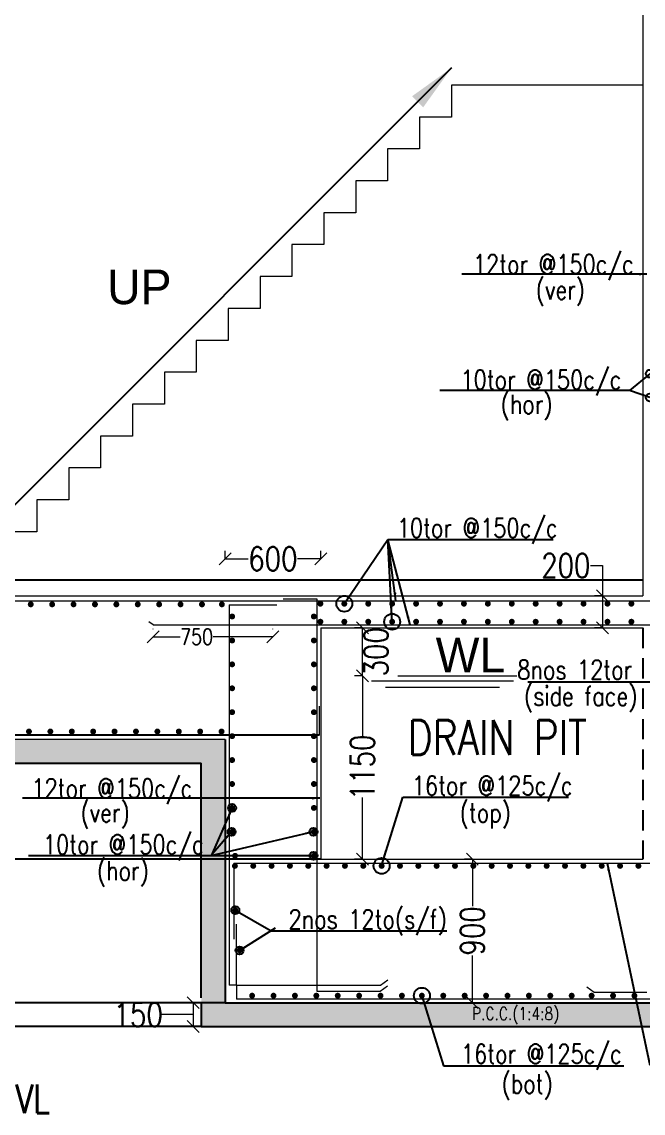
# Model space of a CAD drawing. Header units: millimetres. Extents: x -586673698 to -573385747, y -389867798 to -389752240.
# Drawn here: x -586561095 to -586557199, y -389859036 to -389852194 of the extents above; entities that cross this region are included whole.
import ezdxf
from ezdxf.enums import TextEntityAlignment as Align

# ---------------------------------------------------------------- set-up
doc = ezdxf.new("R2010")
doc.units = ezdxf.units.MM
doc.header["$LTSCALE"] = 100
doc.linetypes.add('HIDDEN', pattern=[9.525, 6.35, -3.175])
for name, color, linetype, lineweight in [('dim', 11, 'Continuous', 13), ('FOOTING', 6, 'Continuous', 13), ('REIN', 1, 'Continuous', 20)]:
    doc.layers.add(name, color=color, linetype=linetype, lineweight=lineweight)
for name, color, linetype in [('DT-PL-SHAFT', 230, 'Continuous'), ('Layer1', 7, 'Continuous'), ('text', 7, 'Continuous')]:
    doc.layers.add(name, color=color, linetype=linetype)
doc.styles.add('Arial', font='arial.ttf')
doc.styles.add('combine', font='romanc.shx', dxfattribs={"width": 0.8})
doc.styles.add('simplex-0.8', font='simplex.shx', dxfattribs={"width": 0.8})
doc.styles.add('TIMESNEWROMAN', font='times.ttf')
doc.dimstyles.new('75 ISO', dxfattribs={"dimtxt": 100, "dimasz": 75, "dimexe": 75, "dimexo": 0.7, "dimgap": 0.4, "dimtad": 0, "dimtoh": 1, "dimdec": 0, "dimdsep": 46, "dimtxsty": 'combine', "dimblk": 'OBLIQUE', "dimcen": 0, "dimclrd": 11, "dimclre": 2, "dimclrt": 4, "dimadec": 1, "dimazin": 2, "dimtfac": 1, "dimtdec": 0, "dimtmove": 2, "dimatfit": 3, "dimldrblk": 'OBLIQUE', "dimfxl": 0, "dimtolj": 1, "dimtzin": 0, "dimlwd": -1, "dimlwe": -1, "dimarcsym": 0})
doc.dimstyles.new('FOOTINF DIM', dxfattribs={"dimtxt": 250, "dimasz": 40, "dimexe": 50, "dimexo": 80, "dimgap": 35, "dimtad": 1, "dimtoh": 1, "dimdec": 0, "dimzin": 1, "dimdsep": 46, "dimtxsty": 'TIMESNEWROMAN', "dimblk": 'TICK', "dimcen": 2, "dimclrd": 7, "dimclre": 250, "dimclrt": 32, "dimadec": 1, "dimazin": 0, "dimtfac": 1, "dimtdec": 0, "dimtix": 1, "dimtmove": 1, "dimatfit": 3, "dimfxl": 0, "dimlwd": -1, "dimlwe": -1, "dimarcsym": 0})
doc.dimstyles.new('V Mts', dxfattribs={"dimtxt": 150, "dimasz": 75, "dimexe": 0.1, "dimexo": 0, "dimgap": 0.01, "dimtad": 1, "dimdec": 0, "dimzin": 3, "dimdsep": 46, "dimtxsty": 'Arial', "dimsah": 1, "dimcen": 0.09375, "dimdle": 0.01, "dimclrd": 8, "dimclre": 8, "dimclrt": 256, "dimadec": 0, "dimazin": 0, "dimtfac": 0.7, "dimtdec": 3, "dimtofl": 0, "dimtmove": 2, "dimatfit": 3, "dimfxl": 0, "dimfrac": 1, "dimtolj": 1, "dimtzin": 0, "dimarcsym": 0})

# ---------------------------------------------------------------- blocks, each defined once
blk = doc.blocks.new('TICK')
at = {"color": 13, "const_width": 0.1}
for points in [[(0, -3), (0, 3)], [(-2.121, -2.121), (2.121, 2.121)], [(-3, 0), (3, 0)]]:
    blk.add_lwpolyline(points, dxfattribs=at)
blk = doc.blocks.new('_Oblique')
at = {"color": 0, "linetype": 'ByBlock', "lineweight": -2}
blk.add_line((-0.5, -0.5), (0.5, 0.5), dxfattribs=at)
blk = doc.blocks.new('*D646')
at = {"layer": 'Defpoints', "color": 0, "transparency": 16777216}
for p in [(-586558892.2, -389856293.4, 3.1), (-586558959.9, -389857443.4), (-586558892.2, -389857443.4, 0.2)]:
    blk.add_point(p, dxfattribs=at)
at = {"layer": 'dim', "color": 2, "transparency": 16777216}
for p, q in [((-586558959.2, -389856293.4), (-586559009.9, -389856293.4)), ((-586558959.2, -389857443.4), (-586559009.9, -389857443.4))]:
    blk.add_line(p, q, dxfattribs=at)
at = {"layer": 'dim', "color": 11, "transparency": 16777216}
for p, q in [((-586558959.9, -389856293.4), (-586558959.9, -389856679.4)), ((-586558959.9, -389857443.4), (-586558959.9, -389857057.4))]:
    blk.add_line(p, q, dxfattribs=at)
at = {"layer": 'dim', "color": 11, "transparency": 16777216, "xscale": 75, "yscale": 75, "zscale": 75}
for p, rotation in [((-586558959.9, -389856293.4), 90), ((-586558959.9, -389857443.4), 270)]:
    blk.add_blockref('_Oblique', p, dxfattribs=dict(at, rotation=rotation))
at = {"layer": 'dim', "color": 4, "transparency": 16777216, "insert": (-586558959.9, -389856868.4), "char_height": 150, "attachment_point": 5, "rotation": 90, "style": 'simplex-0.8'}
blk.add_mtext('\\A1;1150', dxfattribs=at)
blk = doc.blocks.new('*D647')
at = {"layer": 'Defpoints', "color": 0, "transparency": 16777216}
for p in [(-586558959.9, -389855993.4), (-586558892.2, -389855993.4, 3.1), (-586558892.2, -389856293.4)]:
    blk.add_point(p, dxfattribs=at)
at = {"layer": 'dim', "color": 2, "transparency": 16777216}
for p, q in [((-586558959.2, -389855993.4), (-586559009.9, -389855993.4)), ((-586558959.2, -389856293.4), (-586559009.9, -389856293.4))]:
    blk.add_line(p, q, dxfattribs=at)
at = {"layer": 'dim', "color": 11, "transparency": 16777216}
blk.add_line((-586558959.9, -389856293.4), (-586558959.9, -389855993.4), dxfattribs=at)
at = {"layer": 'dim', "color": 11, "transparency": 16777216, "xscale": 75, "yscale": 75, "zscale": 75}
for p, rotation in [((-586558959.9, -389855993.4), 90), ((-586558959.9, -389856293.4), 270)]:
    blk.add_blockref('_Oblique', p, dxfattribs=dict(at, rotation=rotation))
at = {"layer": 'dim', "color": 4, "transparency": 16777216, "insert": (-586558874.5, -389856143.4), "char_height": 150, "attachment_point": 5, "rotation": 90, "style": 'simplex-0.8'}
blk.add_mtext('\\A1;300', dxfattribs=at)
blk = doc.blocks.new('*D648')
at = {"layer": 'Defpoints', "color": 0, "transparency": 16777216}
for p in [(-586559951.4, -389858343.4, 3.2), (-586560021.3, -389858493.4), (-586559951.4, -389858493.4, 3.2)]:
    blk.add_point(p, dxfattribs=at)
at = {"layer": 'dim', "color": 2, "transparency": 16777216}
for p, q in [((-586560020.7, -389858343.4), (-586560071.3, -389858343.4)), ((-586560020.7, -389858493.4), (-586560071.3, -389858493.4))]:
    blk.add_line(p, q, dxfattribs=at)
at = {"layer": 'dim', "color": 11, "transparency": 16777216}
for p, q in [((-586560021.3, -389858343.4), (-586560021.3, -389858493.4)), ((-586560221.5, -389858418.4), (-586560222.3, -389858418.4)), ((-586560021.3, -389858418.4), (-586560221.5, -389858418.4))]:
    blk.add_line(p, q, dxfattribs=at)
at = {"layer": 'dim', "color": 11, "transparency": 16777216, "xscale": 75, "yscale": 75, "zscale": 75}
for p, rotation in [((-586560021.3, -389858343.4), 90), ((-586560021.3, -389858493.4), 270)]:
    blk.add_blockref('_Oblique', p, dxfattribs=dict(at, rotation=rotation))
at = {"layer": 'dim', "color": 4, "transparency": 16777216, "insert": (-586560365.6, -389858418.4), "char_height": 150, "attachment_point": 5, "style": 'simplex-0.8'}
blk.add_mtext('\\A1;150', dxfattribs=at)
blk = doc.blocks.new('*D649')
at = {"layer": 'Defpoints', "color": 0, "transparency": 16777216}
for p in [(-586557430.6, -389855793.4, 6.1), (-586557454.5, -389855993.4), (-586557430.6, -389855993.4, 6.1)]:
    blk.add_point(p, dxfattribs=at)
at = {"layer": 'dim', "color": 11, "transparency": 16777216}
for p, q in [((-586557529.5, -389855602.8), (-586557454.5, -389855602.8)), ((-586557454.5, -389855602.8), (-586557454.5, -389855793.4)), ((-586557454.5, -389855793.4), (-586557454.5, -389855993.4))]:
    blk.add_line(p, q, dxfattribs=at)
at = {"layer": 'dim', "color": 2, "transparency": 16777216}
for p, q in [((-586557454, -389855793.4), (-586557504.5, -389855793.4)), ((-586557454, -389855993.4), (-586557504.5, -389855993.4))]:
    blk.add_line(p, q, dxfattribs=at)
at = {"layer": 'dim', "color": 11, "transparency": 16777216, "xscale": 75, "yscale": 75, "zscale": 75}
for p, rotation in [((-586557454.5, -389855793.4), 90), ((-586557454.5, -389855993.4), 270)]:
    blk.add_blockref('_Oblique', p, dxfattribs=dict(at, rotation=rotation))
at = {"layer": 'dim', "color": 4, "transparency": 16777216, "insert": (-586557684.2, -389855602.8), "char_height": 150, "attachment_point": 5, "style": 'simplex-0.8'}
blk.add_mtext('\\A1;200', dxfattribs=at)
blk = doc.blocks.new('*D650')
at = {"layer": 'Defpoints', "color": 0, "transparency": 16777216}
for p in [(-586558180.6, -389857443.4, 3.2), (-586558270.4, -389858343.4), (-586558180.6, -389858343.4, 3.2)]:
    blk.add_point(p, dxfattribs=at)
at = {"layer": 'dim', "color": 2, "transparency": 16777216}
for p, q in [((-586558269.7, -389857443.4), (-586558320.4, -389857443.4)), ((-586558269.7, -389858343.4), (-586558320.4, -389858343.4))]:
    blk.add_line(p, q, dxfattribs=at)
at = {"layer": 'dim', "color": 11, "transparency": 16777216}
for p, q in [((-586558270.4, -389857443.4), (-586558270.4, -389857738.7)), ((-586558270.4, -389858343.4), (-586558270.4, -389858048.1))]:
    blk.add_line(p, q, dxfattribs=at)
at = {"layer": 'dim', "color": 11, "transparency": 16777216, "xscale": 75, "yscale": 75, "zscale": 75}
for p, rotation in [((-586558270.4, -389857443.4), 90), ((-586558270.4, -389858343.4), 270)]:
    blk.add_blockref('_Oblique', p, dxfattribs=dict(at, rotation=rotation))
at = {"layer": 'dim', "color": 4, "transparency": 16777216, "insert": (-586558270.4, -389857893.4), "char_height": 150, "attachment_point": 5, "rotation": 90, "style": 'simplex-0.8'}
blk.add_mtext('\\A1;900', dxfattribs=at)
blk = doc.blocks.new('*D651')
at = {"layer": 'Defpoints', "color": 0, "transparency": 16777216}
for p in [(-586559821.1, -389855560.6), (-586559221.1, -389855963.4, 3.2), (-586559821.1, -389856693.5, 3.2)]:
    blk.add_point(p, dxfattribs=at)
at = {"layer": 'dim', "color": 2, "transparency": 16777216}
for p, q in [((-586559821.1, -389855561.3), (-586559821.1, -389855510.6)), ((-586559221.1, -389855561.3), (-586559221.1, -389855510.6))]:
    blk.add_line(p, q, dxfattribs=at)
at = {"layer": 'dim', "color": 11, "transparency": 16777216}
for p, q in [((-586559821.1, -389855560.6), (-586559675.8, -389855560.6)), ((-586559221.1, -389855560.6), (-586559366.4, -389855560.6))]:
    blk.add_line(p, q, dxfattribs=at)
at = {"layer": 'dim', "color": 11, "transparency": 16777216, "xscale": 75, "yscale": 75, "zscale": 75, "rotation": 180}
blk.add_blockref('_Oblique', (-586559821.1, -389855560.6), dxfattribs=at)
at = {"layer": 'dim', "color": 11, "transparency": 16777216, "xscale": 75, "yscale": 75, "zscale": 75}
blk.add_blockref('_Oblique', (-586559221.1, -389855560.6), dxfattribs=at)
at = {"layer": 'dim', "color": 4, "transparency": 16777216, "insert": (-586559521.1, -389855560.6), "char_height": 150, "attachment_point": 5, "style": 'simplex-0.8'}
blk.add_mtext('\\A1;600', dxfattribs=at)
blk = doc.blocks.new('*U536')
at = {"layer": 'REIN', "lineweight": 13, "const_width": 18.4}
blk.add_lwpolyline([(9.2, 0, -1), (-9.2, 0, -1)], format="xyb", close=True, dxfattribs=at)
blk = doc.blocks.new('*U535')
at = {"layer": 'Layer1', "color": 0, "linetype": 'ByBlock', "lineweight": -2}
for p in [(0, 0), (115, 0), (230, 0), (345, 0), (460, 0), (575, 0), (690, 0), (805, 0), (920, 0), (1035, 0), (1150, 0), (1265, 0), (1380, 0), (1495, 0), (1610, 0), (1725, 0), (1840, 0), (1955, 0), (2070, 0), (2185, 0), (2300, 0), (2415, 0), (2530, 0), (2645, 0), (2760, 0), (2875, 0), (2990, 0), (3105, 0), (3220, 0), (3335, 0), (3450, 0)]:
    blk.add_blockref('*U536', p, dxfattribs=at)
blk = doc.blocks.new('*U537')
at = {"layer": 'REIN', "lineweight": 13, "const_width": 18.4}
blk.add_lwpolyline([(9.2, 0, -1), (-9.2, 0, -1)], format="xyb", close=True, dxfattribs=at)
blk = doc.blocks.new('*D673')
at = {"layer": 'Defpoints', "color": 0, "transparency": 16777216}
for p in [(-586559521.1, -389856049.3), (-586560271.1, -389856099, 4012.4), (-586559521.1, -389856098.9, 3271.1)]:
    blk.add_point(p, dxfattribs=at)
at = {"layer": 'dim', "color": 2, "transparency": 16777216}
for p, q in [((-586560271.1, -389856000.6), (-586560271.1, -389855999.3)), ((-586559521.1, -389856000.9), (-586559521.1, -389855999.3))]:
    blk.add_line(p, q, dxfattribs=at)
at = {"layer": 'dim', "color": 11, "transparency": 16777216}
for p, q in [((-586560271.1, -389856049.3), (-586560102.6, -389856049.3)), ((-586559521.1, -389856049.3), (-586559896.1, -389856049.3))]:
    blk.add_line(p, q, dxfattribs=at)
at = {"layer": 'dim', "color": 11, "transparency": 16777216, "xscale": 75, "yscale": 75, "zscale": 75, "rotation": 180}
blk.add_blockref('_Oblique', (-586560271.1, -389856049.3), dxfattribs=at)
at = {"layer": 'dim', "color": 11, "transparency": 16777216, "xscale": 75, "yscale": 75, "zscale": 75}
blk.add_blockref('_Oblique', (-586559521.1, -389856049.3), dxfattribs=at)
at = {"layer": 'dim', "color": 4, "transparency": 16777216, "insert": (-586559999.4, -389856049.3), "char_height": 100, "attachment_point": 5, "style": 'simplex-0.8'}
blk.add_mtext('\\A1;750', dxfattribs=at)

msp = doc.modelspace()

# ---------------------------------------------------------------- hatches: boundary and pattern name
at = {"layer": 'dim', "lineweight": 5}
h = msp.add_hatch(dxfattribs=at)
h.set_pattern_fill('AR-CONC', color=8)
h.set_pattern_definition([(50, (-587107602.52, -389853035.6), (182.18467, -15.939086), [19.05, -209.55]), (355, (-587107602.52, -389853035.6), (-35.24342, 191.056845), [15.24, -167.640584]), (100.451445, (-587107587.34, -389853036.93), (146.941247, 175.11775), [16.19001, -178.090245]), (46.1842, (-587107602.52, -389852984.8), (271.07904, -42.04233), [28.575, -314.325]), (96.63556, (-587107579.93, -389852988.3), (237.40413, 247.42612), [24.28502, -267.13561]), (351.18415, (-587107602.52, -389852984.8), (237.40413, 247.42612), [22.85997, -251.45973]), (21, (-587107577.12, -389852997.5), (151.61439, -102.2652), [19.05, -209.55]), (326, (-587107577.12, -389852997.5), (61.80203, 184.187966), [15.24, -167.64]), (71.451445, (-587107564.49, -389853006.03), (213.41642, 81.92277), [16.19001, -178.08994]), (37.5, (-587107602.524, -389853035.607), (3.088603, 84.555039), [0, -165.608, 0, -170.18, 0, -168.275]), (7.5, (-587107602.52, -389853035.61), (66.819663, 100.180575), [0, -97.028, 0, -161.798, 0, -64.135]), (327.5, (-587107659.166, -389853035.607), (135.590595, -5.728744), [0, -63.5, 0, -198.12, 0, -262.89]), (317.5, (-587107684.57, -389853035.61), (148.129181, 25.42649), [0, -82.55, 0, -131.572, 0, -186.69])])
h.paths.add_polyline_path([(-586555551.3, -389858343.5), (-586555581.6, -389858343.5), (-586559820.7, -389858343.4), (-586559821.1, -389856693.5), (-586561462.6, -389856692.9), (-586563125.1, -389856694.5), (-586566490.7, -389856693.5), (-586566490.7, -389856843.5), (-586559971.1, -389856842), (-586559970.7, -389858493.4), (-586555401.3, -389858493.4), (-586555401.3, -389858343.4)])

# ---------------------------------------------------------------- linework, layer by layer
for p, q in [((-586557201.3, -389855693.4, -1275.9), (-586564520.9, -389855693.4, -1276.4)), ((-586559220.7, -389857443.4, -1278.3), (-586563379.8, -389857443.4, -1278.3)), ((-586559820.3, -389858343.4, -1272.2), (-586563399.6, -389858343.4, -1272.2)), ((-586559970.7, -389858493.4, -1272.5), (-586563393.2, -389858493.4, -1272.5))]:
    msp.add_line(p, q)
at = {"color": 1}
msp.add_line((-586566393.2, -389856663.4, -1268.3), (-586559229.8, -389856663.4, -1282.2), dxfattribs=at)
at = {"color": 3}
for p, q in [((-586566490.7, -389856843.5, -1268.9), (-586559971.1, -389856842, -1272.4)), ((-586559970.7, -389858313.4, -1272.5), (-586559971.1, -389856842, -1272.4)), ((-586559970.7, -389858343.4, -1272.5), (-586559970.7, -389858493.4, -1272.5)), ((-586559970.7, -389858493.4, -1272.5), (-586555551.3, -389858493.4, -1272.5))]:
    msp.add_line(p, q, dxfattribs=at)
at = {"layer": 'DT-PL-SHAFT', "color": 4, "lineweight": 13, "ltscale": 5, "elevation": -1341.4}
msp.add_lwpolyline([(-586557201, -389852590.7), (-586558401.5, -389852590.7), (-586558401.5, -389852790.7), (-586558601.5, -389852790.7), (-586558601.5, -389852990.7), (-586558801.5, -389852990.7), (-586558801.5, -389853190.7), (-586559001.5, -389853190.7), (-586559001.5, -389853390.7), (-586559201.5, -389853390.7), (-586559201.5, -389853590.7), (-586559401.5, -389853590.7), (-586559401.5, -389853790.7), (-586559601.5, -389853790.7), (-586559601.5, -389853990.7), (-586559801.5, -389853990.7), (-586559801.5, -389854190.7), (-586560001.5, -389854190.7), (-586560001.5, -389854390.7), (-586560201.5, -389854390.7), (-586560201.5, -389854590.7), (-586560401.5, -389854590.7), (-586560401.5, -389854790.7), (-586560601.5, -389854790.7), (-586560601.5, -389854990.7), (-586560801.5, -389854990.7), (-586560801.5, -389855190.7), (-586561001.5, -389855190.7), (-586561001.5, -389855390.7), (-586561201.5, -389855390.7)], dxfattribs=at)
at = {"layer": 'DT-PL-SHAFT', "color": 8, "lineweight": 15, "ltscale": 5}
for points, elevation in [([(-586558011.5, -389856326.6), (-586558903.1, -389856326.6)], -1279.3), ([(-586558738.6, -389856293.4), (-586557992.1, -389856293.4)], -1276.3), ([(-586558100.4, -389856367), (-586558814.2, -389856367)], -1279.3)]:
    msp.add_lwpolyline(points, dxfattribs=dict(at, elevation=elevation))
at = {"layer": 'FOOTING', "color": 3, "linetype": 'Continuous', "lineweight": 9, "ltscale": 0.8}
for p, q in [((-586557201, -389847442.4, -1325.9), (-586557201.3, -389855793.4, -1276.3)), ((-586559221.1, -389855993.4, -1279.3), (-586559221.1, -389857443.4, -1279.3)), ((-586559821.1, -389856663.4, -1279.7), (-586559821.1, -389856663.4, -1279.7)), ((-586559821.1, -389856693.5, -1279.3), (-586566490.7, -389856693.5, -1287.6)), ((-586559221.1, -389857443.4, -1279.3), (-586557201.3, -389857443.4, -1279.3))]:
    msp.add_line(p, q, dxfattribs=at)
at = {"layer": 'FOOTING', "color": 3, "linetype": 'Continuous', "lineweight": 9, "ltscale": 0.8, "elevation": -1276.3}
for points in [[(-586564520.9, -389855793.4), (-586557221.2, -389855793.4)], [(-586564501.1, -389855793.4), (-586557201.3, -389855793.4)], [(-586559221.1, -389855993.4), (-586557201.3, -389855993.4)]]:
    msp.add_lwpolyline(points, dxfattribs=at)
at = {"layer": 'Layer1', "color": 3, "linetype": 'HIDDEN', "ltscale": 0.2}
msp.add_line((-586557201.3, -389855993.4, -1266.7), (-586557201.3, -389857443.4, -1279.3), dxfattribs=at)
at = {"layer": 'Layer1', "color": 3}
for p, q in [((-586559821.1, -389856693.5, -1272.5), (-586559820.7, -389858343.4, -1272.5)), ((-586559820.7, -389858343.4, -1272.5), (-586555401.3, -389858343.4, -1272.5))]:
    msp.add_line(p, q, dxfattribs=at)
at = {"layer": 'REIN', "lineweight": 13}
for p, q in [((-586559795.8, -389855848.1, -1275.3), (-586559795.8, -389858233.5, -1275.3)), ((-586559795.8, -389855848.1, -1275.3), (-586559497.2, -389855848.1, -1276.4)), ((-586559457.6, -389855810.7, -1277.1), (-586559245.8, -389855810.7, -1276.6)), ((-586559245.8, -389855810.7, -1276.6), (-586559245.8, -389858270.5, -1276.6)), ((-586560271.1, -389855974.1, 1209282.7), (-586560298.6, -389855956, 1207998.5)), ((-586560271.1, -389855974.1, 1209282.7), (-586555587.8, -389855974.1, 1209282.9)), ((-586559229.8, -389856663.4, -1279.3), (-586559229.8, -389856485, -1282.2)), ((-586559229.8, -389856663.4, -1279.3), (-586566373.4, -389856663.4, -1287.4)), ((-586559765.3, -389857468.4, -1279.3), (-586555627.3, -389857468.4, -1257.8)), ((-586559765.3, -389857468.4, -1276.4), (-586559765.3, -389857944.7, -1276.4)), ((-586559748.7, -389858233.5, -1276.4), (-586559748.7, -389857850.9, -1276.4)), ((-586559748.7, -389858233.5, -1279.5), (-586559795.8, -389858233.5, -1275.3)), ((-586559748.7, -389858233.5, -1279.5), (-586558847.3, -389858233.5, -1279.5)), ((-586559748.7, -389858233.5, -1276.4), (-586559748.7, -389858320.4, -1275.3)), ((-586558848.8, -389858270.5, -1276.6), (-586558801.4, -389858238.1, -1281.4)), ((-586558847.3, -389858233.5, -1279.5), (-586558799.9, -389858201.1, -1284.4)), ((-586557506.1, -389858279, -1260.4), (-586557553.5, -389858246.6, -1265.2)), ((-586555586.8, -389858320.4, -1275.4), (-586559748.7, -389858320.4, -1275.3)), ((-586559245.8, -389858270.5, -1276.6), (-586558848.8, -389858270.5, -1276.6)), ((-586557176.3, -389858279, -1260.4), (-586557506.1, -389858279, -1260.4))]:
    msp.add_line(p, q, dxfattribs=at)
at = {"layer": 'REIN', "lineweight": 13, "elevation": -1276.3}
for points in [[(-586566380.8, -389855823.4), (-586556938.7, -389855823.4)], [(-586566361, -389855823.4), (-586555563.4, -389855823.4)]]:
    msp.add_lwpolyline(points, dxfattribs=at)
at = {"layer": 'REIN', "lineweight": 13, "const_width": 18.4}
for points, elevation in [([(-586559214, -389855842, -1), (-586559232.4, -389855842, -1)], -1271), ([(-586559064, -389855842, -1), (-586559082.4, -389855842, -1)], -1271), ([(-586558914, -389855842, -1), (-586558932.4, -389855842, -1)], -1271), ([(-586558764, -389855842, -1), (-586558782.4, -389855842, -1)], -1271), ([(-586558614, -389855842, -1), (-586558632.4, -389855842, -1)], -1271), ([(-586558464, -389855842, -1), (-586558482.4, -389855842, -1)], -1271), ([(-586558314, -389855842, -1), (-586558332.4, -389855842, -1)], -1271), ([(-586558164, -389855842, -1), (-586558182.4, -389855842, -1)], -1271), ([(-586558014, -389855842, -1), (-586558032.4, -389855842, -1)], -1271), ([(-586557864, -389855842, -1), (-586557882.4, -389855842, -1)], -1271), ([(-586557714, -389855842, -1), (-586557732.4, -389855842, -1)], -1271), ([(-586557564, -389855842, -1), (-586557582.4, -389855842, -1)], -1271), ([(-586557414, -389855842, -1), (-586557432.4, -389855842, -1)], -1271), ([(-586557264, -389855842, -1), (-586557282.4, -389855842, -1)], -1271), ([(-586559767.4, -389855922.3, -1), (-586559785.8, -389855922.3, -1)], -1282.4), ([(-586559254.8, -389855922.3, -1), (-586559273.2, -389855922.3, -1)], -1282.4), ([(-586559214, -389855954.9, -1), (-586559232.4, -389855954.9, -1)], -1271), ([(-586559064, -389855954.9, -1), (-586559082.4, -389855954.9, -1)], -1271), ([(-586558914, -389855954.9, -1), (-586558932.4, -389855954.9, -1)], -1271), ([(-586558764, -389855954.9, -1), (-586558782.4, -389855954.9, -1)], -1271), ([(-586558614, -389855954.9, -1), (-586558632.4, -389855954.9, -1)], -1271), ([(-586558464, -389855954.9, -1), (-586558482.4, -389855954.9, -1)], -1271), ([(-586558314, -389855954.9, -1), (-586558332.4, -389855954.9, -1)], -1271), ([(-586558164, -389855954.9, -1), (-586558182.4, -389855954.9, -1)], -1271), ([(-586558014, -389855954.9, -1), (-586558032.4, -389855954.9, -1)], -1271), ([(-586557864, -389855954.9, -1), (-586557882.4, -389855954.9, -1)], -1271), ([(-586557714, -389855954.9, -1), (-586557732.4, -389855954.9, -1)], -1271), ([(-586557564, -389855954.9, -1), (-586557582.4, -389855954.9, -1)], -1271), ([(-586557414, -389855954.9, -1), (-586557432.4, -389855954.9, -1)], -1271), ([(-586557264, -389855954.9, -1), (-586557282.4, -389855954.9, -1)], -1271), ([(-586559767.4, -389856072.3, -1), (-586559785.8, -389856072.3, -1)], -1282.4), ([(-586559254.8, -389856072.3, -1), (-586559273.2, -389856072.3, -1)], -1282.4), ([(-586559767.4, -389856222.3, -1), (-586559785.8, -389856222.3, -1)], -1282.4), ([(-586559254.8, -389856222.3, -1), (-586559273.2, -389856222.3, -1)], -1282.4), ([(-586559767.4, -389856372.3, -1), (-586559785.8, -389856372.3, -1)], -1282.4), ([(-586559254.8, -389856372.3, -1), (-586559273.2, -389856372.3, -1)], -1282.4), ([(-586559767.4, -389856522.3, -1), (-586559785.8, -389856522.3, -1)], -1282.4), ([(-586559254.8, -389856522.3, -1), (-586559273.2, -389856522.3, -1)], -1282.4), ([(-586559767.4, -389856672.3, -1), (-586559785.8, -389856672.3, -1)], -1282.4), ([(-586559254.8, -389856672.3, -1), (-586559273.2, -389856672.3, -1)], -1282.4), ([(-586559767.4, -389856822.3, -1), (-586559785.8, -389856822.3, -1)], -1282.4), ([(-586559254.8, -389856822.3, -1), (-586559273.2, -389856822.3, -1)], -1282.4), ([(-586559767.4, -389856972.3, -1), (-586559785.8, -389856972.3, -1)], -1282.4), ([(-586559254.8, -389856972.3, -1), (-586559273.2, -389856972.3, -1)], -1282.4), ([(-586559767.4, -389857122.3, -1), (-586559785.8, -389857122.3, -1)], -1282.4), ([(-586559254.8, -389857122.3, -1), (-586559273.2, -389857122.3, -1)], -1282.4), ([(-586559767.4, -389857272.3, -1), (-586559785.8, -389857272.3, -1)], -1282.4), ([(-586559254.8, -389857272.3, -1), (-586559273.2, -389857272.3, -1)], -1282.4), ([(-586559749.2, -389857422.3, -1), (-586559767.6, -389857422.3, -1)], -1282.4), ([(-586559254.8, -389857422.3, -1), (-586559273.2, -389857422.3, -1)], -1282.4), ([(-586559747.7, -389857763.7, -1), (-586559766.1, -389857763.7, -1)], -1279.4), ([(-586559719.1, -389858015.2, -1), (-586559737.5, -389858015.2, -1)], -1273.7)]:
    msp.add_lwpolyline(points, format="xyb", close=True, dxfattribs=dict(at, elevation=elevation))

# ---------------------------------------------------------------- block references
at = {"layer": 'Layer1', "color": 0, "linetype": 'ByBlock', "lineweight": -2, "extrusion": (0, 0, -1), "zscale": -1}
for p in [(586561039.4, -389855846.1, 1271), (586560905.2, -389855846.1, 1271), (586560771, -389855846.1, 1271), (586560636.8, -389855846.1, 1271), (586560502.6, -389855846.1, 1271), (586560502.6, -389855846.1, 1271), (586560368.4, -389855846.1, 1271), (586560368.4, -389855846.1, 1271), (586560234.2, -389855846.1, 1271), (586560100, -389855846.1, 1271), (586559965.8, -389855846.1, 1271), (586559840.8, -389855846.1, 1271), (586561050.6, -389856643.2, 1271), (586560916.4, -389856643.2, 1271), (586560782.2, -389856643.2, 1271), (586560648, -389856643.2, 1271), (586560513.8, -389856643.2, 1271), (586560513.8, -389856643.2, 1271), (586560379.6, -389856643.2, 1271), (586560379.6, -389856643.2, 1271), (586560245.4, -389856643.2, 1271), (586560111.2, -389856643.2, 1271), (586559977, -389856643.2, 1271), (586559842.8, -389856643.2, 1271), (586559651.3, -389858299.5, 1271), (586559517.1, -389858299.5, 1271), (586559382.9, -389858299.5, 1271), (586559248.7, -389858299.5, 1271), (586559114.5, -389858299.5, 1271), (586558980.3, -389858299.5, 1271), (586558846.1, -389858299.5, 1271), (586558711.9, -389858299.5, 1271), (586558586.9, -389858299.5, 1271), (586558452.7, -389858299.5, 1271), (586558318.5, -389858299.5, 1271), (586558184.3, -389858299.5, 1271), (586558050.1, -389858299.5, 1271), (586557915.9, -389858299.5, 1271), (586557781.7, -389858299.5, 1271), (586557647.5, -389858299.5, 1271), (586557522.5, -389858299.5, 1271), (586557388.3, -389858299.5, 1271), (586557254.1, -389858299.5, 1271)]:
    msp.add_blockref('*U537', p, dxfattribs=at)
at = {"layer": 'Layer1'}
msp.add_blockref('*U535', (-586559759.2, -389857485.9, -1282.9), dxfattribs=at)

# ---------------------------------------------------------------- texts
at = {"layer": 'DT-PL-SHAFT', "color": 140, "lineweight": 13}
msp.add_text('UP', height=217.15, dxfattribs=at).set_placement((-586560559.9, -389853963.9, -1328.8))
at = {"layer": 'DT-PL-SHAFT', "color": 140, "lineweight": 15, "style": 'simplex-0.8', "width": 0.8}
msp.add_text('DRAIN PIT', height=217.15, dxfattribs=at).set_placement((-586558675.1, -389856788.7, -1279.4))
at = {"layer": 'DT-PL-SHAFT', "color": 140, "lineweight": 15, "insert": (-586558282.4, -389856164.2, -1276.3), "char_height": 217.15, "width": 15478.707, "attachment_point": 5}
msp.add_mtext('WL', dxfattribs=at)
at = {"layer": 'Layer1', "color": 6, "style": 'simplex-0.8', "width": 0.8}
msp.add_text('90.25 LVL', height=179.99, dxfattribs=at).set_placement((-586560918.1, -389859090.2, -156.5), align=Align.BOTTOM_RIGHT)
at = {"layer": 'text', "color": 4, "style": 'simplex-0.8', "width": 0.8}
for s, height, p in [('12tor @150c/c', 119.993, (-586557258.4, -389853809.2, -73.8)), ('(ver)', 119.99, (-586557564.5, -389853969.8, -70.9)), ('10tor @150c/c', 119.993, (-586557336.3, -389854532.9, -1344.2)), ('(hor)', 119.99, (-586557767.7, -389854687.4, -1341.3)), ('10tor @150c/c', 119.993, (-586557736.1, -389855462.7, -1285.8)), ('8nos 12tor', 119.99, (-586557268.3, -389856351.8, -1271)), ('(side face)', 119.993, (-586557235, -389856517.1, -1271)), ('12tor @150c/c', 119.993, (-586560026.9, -389857095.7, -1280)), ('16tor @125c/c', 119.993, (-586557641.6, -389857078.4, -2567)), ('(ver)', 119.99, (-586560419.4, -389857248.1, -1280)), ('(top)', 119.99, (-586558028.7, -389857248.3, -2567)), ('10tor @150c/c', 119.993, (-586559955, -389857448, -1282.5)), ('(hor)', 119.99, (-586560299.8, -389857612, -1282.5)), ('2nos 12to(s/f)', 119.993, (-586558431.2, -389857916.3, -1279.6)), ('16tor @125c/c', 119.993, (-586557333.6, -389858760.3, 3890.2)), ('(bot)', 119.99, (-586557766.1, -389858947.9, 3890.2))]:
    msp.add_text(s, height=height, dxfattribs=at).set_placement(p, align=Align.BOTTOM_RIGHT)
at = {"layer": 'text', "style": 'simplex-0.8', "width": 0.8}
msp.add_text('P.C.C.(1:4:8)', height=79.361, dxfattribs=at).set_placement((-586557999.1, -389858412.1, -1288.8), align=Align.MIDDLE_CENTER)

# ---------------------------------------------------------------- dimensions: what is measured, and where the dimension line sits
at = {"layer": 'dim'}
dim = msp.add_linear_dim(base=(-586559821.1, -389855560.6, -1282.4), p1=(-586559221.1, -389855963.4, -1279.3), p2=(-586559821.1, -389856693.5, -1279.3), dimstyle='75 ISO', override={"dimtxt": 150, "dimexe": 50, "dimtxsty": 'simplex-0.8', "dimtmove": 1, "dimfxl": 0.7, "dimfxlon": 1}, dxfattribs=at)
dim.commit()
dim.dimension.update_dxf_attribs({"geometry": '*D651', "text_midpoint": (-586559521.1, -389855560.6, -1282.4)})
for base, p1, p2, picture, middle, dimtype in [((-586557454.5, -389855993.4, -1282.4), (-586557430.6, -389855793.4, -1276.3), (-586557430.6, -389855993.4, -1276.3), '*D649', (-586557467.5, -389855602.8, -1282.4), 160), ((-586558959.9, -389855993.4, -1279.4), (-586558892.2, -389856293.4, -1279.4), (-586558892.2, -389855993.4, -1276.3), '*D647', (-586558874.5, -389856143.4, -1279.4), 161)]:
    dim = msp.add_linear_dim(base=base, p1=p1, p2=p2, angle=90, dimstyle='75 ISO', override={"dimtxt": 150, "dimexe": 50, "dimtxsty": 'simplex-0.8', "dimtmove": 1, "dimfxl": 0.7, "dimfxlon": 1}, dxfattribs=at)
    dim.commit()
    dim.dimension.update_dxf_attribs({"geometry": picture, "text_midpoint": middle, "dimtype": dimtype})
dim = msp.add_linear_dim(base=(-586559521.1, -389856049.3, 1209282.7), p1=(-586560271.1, -389856099, 1213295.1), p2=(-586559521.1, -389856098.9, 1212553.8), dimstyle='75 ISO', override={"dimexe": 50, "dimtxsty": 'simplex-0.8', "dimtmove": 1}, dxfattribs=at)
dim.commit()
dim.dimension.update_dxf_attribs({"geometry": '*D673', "text_midpoint": (-586559999.4, -389856049.3, 1209282.7), "dimtype": 160})
dim = msp.add_aligned_dim(p1=(-586558892.2, -389856293.4, -1276.3), p2=(-586558892.2, -389857443.4, -1279.3), distance=-67.7, dimstyle='75 ISO', override={"dimtxt": 150, "dimexe": 50, "dimtxsty": 'simplex-0.8', "dimtmove": 1, "dimfxl": 0.7, "dimfxlon": 1}, dxfattribs=at)
dim.commit()
dim.dimension.update_dxf_attribs({"geometry": '*D646', "text_midpoint": (-586558959.9, -389856868.4, -1279.4)})
for base, p1, p2, picture, middle in [((-586558270.4, -389858343.4, -1279.3), (-586558180.6, -389857443.4, -1276.1), (-586558180.6, -389858343.4, -1276.1), '*D650', (-586558270.4, -389857893.4, -1279.3)), ((-586560021.3, -389858493.4, -1282.8), (-586559951.4, -389858343.4, -1279.6), (-586559951.4, -389858493.4, -1279.6), '*D648', (-586560222.7, -389858418.4, -1282.8))]:
    dim = msp.add_linear_dim(base=base, p1=p1, p2=p2, angle=90, dimstyle='75 ISO', override={"dimtxt": 150, "dimexe": 50, "dimtxsty": 'simplex-0.8', "dimtmove": 1, "dimfxl": 0.7, "dimfxlon": 1}, dxfattribs=at)
    dim.commit()
    dim.dimension.update_dxf_attribs({"geometry": picture, "text_midpoint": middle})

# ---------------------------------------------------------------- leaders
at = {"color": 13, "lineweight": 5}
for points, override in [([(-586557176.2, -389853776, -74.6), (-586558336.6, -389853776, -74.6)], {"dimasz": 50, "dimtad": 0, "dimclrd": 11, "dimfxl": 100, "dimfxlon": 1, "dimarcsym": 1}), ([(-586557156.6, -389854399.6, -1345), (-586557285.6, -389854504.2, -1345), (-586558473.9, -389854504.2, -1345)], {"dimasz": 50, "dimtad": 0, "dimclrd": 11, "dimldrblk": 'Origin', "dimfxl": 100, "dimfxlon": 1, "dimarcsym": 1}), ([(-586557156.6, -389854549.6, -1345), (-586557285.6, -389854504.2, -1345)], {"dimasz": 50, "dimtad": 0, "dimclrd": 11, "dimldrblk": 'Origin', "dimfxl": 100, "dimfxlon": 1, "dimarcsym": 1}), ([(-586559073.2, -389855842, -1285.6), (-586558801.2, -389855439, -1285.6), (-586557763, -389855439, -1285.6)], {"dimasz": 100, "dimtad": 0, "dimclrd": 11, "dimldrblk": 'Origin', "dimfxl": 100, "dimfxlon": 1, "dimarcsym": 1}), ([(-586558773.2, -389855954.9, -1285.5), (-586558801.2, -389855439, -1285.5)], {"dimasz": 100, "dimtad": 0, "dimclrd": 11, "dimldrblk": 'Origin', "dimfxl": 100, "dimfxlon": 1, "dimarcsym": 1}), ([(-586558749.3, -389855823.4, -1282), (-586558801.2, -389855439, -1282)], {"dimasz": 50, "dimtad": 0, "dimclrd": 11, "dimfxl": 100, "dimfxlon": 1, "dimarcsym": 1}), ([(-586558661.2, -389855974.1, -1285.1), (-586558801.2, -389855439, -1285.1)], {"dimasz": 50, "dimtad": 0, "dimclrd": 11, "dimfxl": 100, "dimfxlon": 1, "dimarcsym": 1}), ([(-586556247.8, -389857658.4, -1243.7), (-586557055.4, -389856332.9, -1243.7), (-586557923.2, -389856332.9, -1243.7)], {"dimasz": 100, "dimtad": 0, "dimclrd": 11, "dimldrblk": 'Origin', "dimfxl": 100, "dimfxlon": 1, "dimarcsym": 1}), ([(-586559778.6, -389857061.8, -1280), (-586561090.6, -389857061.8, -1280)], {"dimasz": 50, "dimtad": 0, "dimclrd": 11, "dimfxl": 100, "dimfxlon": 1, "dimarcsym": 1}), ([(-586559226, -389857061.8, -1279.7), (-586560239.2, -389857061.8, -1279.7)], {"dimasz": 50, "dimtad": 0, "dimclrd": 11, "dimfxl": 100, "dimfxlon": 1, "dimarcsym": 1}), ([(-586559776.6, -389857122.3, -1282.4), (-586559907.1, -389857422.8, -1282.4)], {"dimasz": 50, "dimtad": 0, "dimclrd": 11, "dimldrblk": 'Origin', "dimfxl": 100, "dimfxlon": 1, "dimarcsym": 1}), ([(-586558839.2, -389857485.9, -2566.8), (-586558706.7, -389857054.7, -2566.8), (-586557668.5, -389857054.7, -2566.8)], {"dimasz": 100, "dimtad": 0, "dimclrd": 11, "dimldrblk": 'Origin', "dimfxl": 100, "dimfxlon": 1, "dimarcsym": 1}), ([(-586559779.6, -389857272.3, -1282.4), (-586559910.7, -389857422.4, -1282.4), (-586561053.6, -389857422.4, -1282.4)], {"dimasz": 50, "dimtad": 0, "dimclrd": 11, "dimldrblk": 'Origin', "dimfxl": 100, "dimfxlon": 1, "dimarcsym": 1}), ([(-586559266.9, -389857272.3, -1282.4), (-586559910.3, -389857422.4, -1282.4), (-586560684.6, -389857422.4, -1282.4)], {"dimasz": 50, "dimtad": 0, "dimclrd": 11, "dimldrblk": 'Origin', "dimfxl": 100, "dimfxlon": 1, "dimarcsym": 1}), ([(-586559266.5, -389857422.3, -1282.4), (-586559910.3, -389857422.4, -1282.4)], {"dimasz": 50, "dimtad": 0, "dimclrd": 11, "dimldrblk": 'Origin', "dimfxl": 100, "dimfxlon": 1, "dimarcsym": 1}), ([(-586557425, -389857468.4, 2621.9), (-586557158.4, -389858734.9, 2621.9)], {"dimasz": 50, "dimtad": 0, "dimclrd": 11, "dimfxl": 100, "dimfxlon": 1, "dimarcsym": 1}), ([(-586559756.6, -389857763.7, -1274.9), (-586559531.7, -389857892.5, -1274.9), (-586558431.4, -389857892.5, -1274.9)], {"dimasz": 50, "dimtad": 0, "dimclrd": 11, "dimldrblk": 'Origin', "dimfxl": 100, "dimfxlon": 1, "dimarcsym": 1}), ([(-586559729.5, -389858015.5, -1268), (-586559504.5, -389857875.1, -1268)], {"dimasz": 50, "dimtad": 0, "dimclrd": 11, "dimldrblk": 'Origin', "dimfxl": 100, "dimfxlon": 1, "dimarcsym": 1}), ([(-586558586.9, -389858299.5, 3890.4), (-586558451.2, -389858739.6, 3890.4), (-586557320.8, -389858739.6, 3890.4)], {"dimasz": 100, "dimtad": 0, "dimclrd": 11, "dimldrblk": 'Origin', "dimfxl": 100, "dimfxlon": 1, "dimarcsym": 1})]:
    msp.add_leader(points, dimstyle='FOOTINF DIM', override=override, dxfattribs=at)
at = {"layer": 'DT-PL-SHAFT', "color": 1, "lineweight": 13, "ltscale": 5}
msp.add_leader([(-586558401.5, -389852483, -1341.4), (-586561401.5, -389855483, -1341.4)], dimstyle='V Mts', override={"dimasz": 300, "dimtad": 0, "dimclrd": 6}, dxfattribs=at)

doc.saveas('drawing.dxf')
